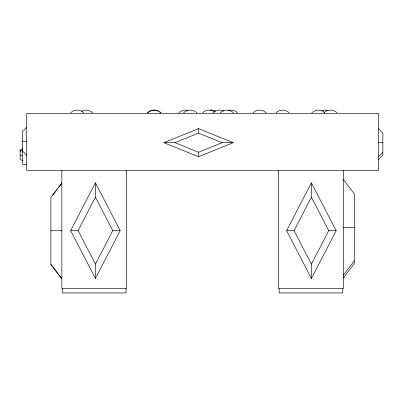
<?xml version="1.0" encoding="UTF-8"?>
<svg xmlns="http://www.w3.org/2000/svg" width="403" height="403" viewBox="0 0 403 403"><rect width="100%" height="100%" fill="white"/><g stroke="black" fill="none" stroke-linecap="round" stroke-linejoin="round"><path stroke-width="0.6" d="M70.651 230.622L95.415 182.776L120.185 230.622L95.415 278.468L70.651 230.622L78.081 230.622L95.415 264.111L95.415 278.468M78.081 230.622L95.415 197.132L95.415 182.776M95.415 264.111L112.754 230.622L95.415 197.132M286.624 230.677L311.393 182.836L336.162 230.677L311.393 278.523L286.624 230.677L294.054 230.677L311.393 264.166L311.393 278.523M294.054 230.677L311.393 197.188L311.393 182.836M311.393 264.166L328.732 230.677L311.393 197.188M61.845 182.897L50.899 197.248L50.899 264.645L61.845 278.997M52.788 195.188L55.805 191.229M56.561 190.236L57.317 189.249M58.828 187.269L61.845 183.31M343.341 275.163L354.287 260.806M343.341 277.949L354.287 263.597L354.287 193.828L343.341 179.471M26.719 127.202L22.341 131.695L22.341 164.303L26.719 164.303M378.472 156.792L382.85 152.299M378.472 159.749L382.85 155.256L382.85 133.202L378.472 128.708M22.341 148.742L20.15 150.526L20.15 158.999L22.341 160.782M20.15 151.417L22.341 149.634M70.57 112.79C74.087 109.228 80.278 109.228 83.799 112.79M147.352 112.79C150.294 109.883 155.054 109.258 158.646 111.304M147.82 112.79C151.342 109.228 157.533 109.228 161.049 112.79M178.821 112.79C181.189 110.503 184.66 109.571 187.853 110.372C191.047 109.571 194.508 110.508 196.871 112.79M183.642 112.79L185.582 111.304L187.838 110.372M202.387 112.79C205.58 109.606 211.147 109.112 214.648 112.049M213.066 112.79C215.847 110.079 220.32 109.238 223.796 111.072M220.174 112.79C223.69 109.228 229.881 109.228 233.397 112.79M252.928 112.79C256.444 109.228 262.635 109.228 266.156 112.79M275.929 112.79C279.45 109.228 285.641 109.228 289.158 112.79M311.826 112.79C315.176 109.425 321.075 109.148 324.571 112.422M323.881 112.79C327.397 109.228 333.588 109.228 337.11 112.79M81.466 111.304C85.063 109.258 89.819 109.883 92.761 112.79M321.488 110.835L325.04 110.049L327.458 110.372M163.875 142.662L198.548 128.617L233.226 142.662L198.548 156.707L163.875 142.662L174.973 142.662L198.548 133.116L222.129 142.662L233.226 142.662M174.973 142.662L198.548 152.213L222.129 142.662M209.968 110.291L211.782 110.049L214.205 110.372L215.897 111.072M228.486 110.372C231.68 109.571 235.151 110.503 237.523 112.79M22.341 141.241L26.719 141.241M378.472 142.748L382.85 142.748M20.15 155.205L22.341 155.205M343.341 227.317L354.287 227.317M112.754 230.622L120.185 230.622M50.899 230.743L61.845 230.743M328.732 230.677L336.162 230.677M159.613 112.049L160.58 112.79M22.341 150.793L26.719 155.286M50.899 264.232L61.845 278.584M343.341 170.499L343.341 288.568L278.579 288.568L278.579 170.499M342.772 288.568L342.772 292.951L279.148 292.951L279.148 288.568M198.548 128.617L198.548 133.116M198.548 152.213L198.548 156.707M126.613 170.499L126.613 288.568L61.845 288.568L61.845 170.499M126.038 288.568L126.038 292.951L62.42 292.951L62.42 288.568M378.472 113.434L26.719 113.434L26.719 170.353L378.472 170.353L378.472 113.434"/></g></svg>
